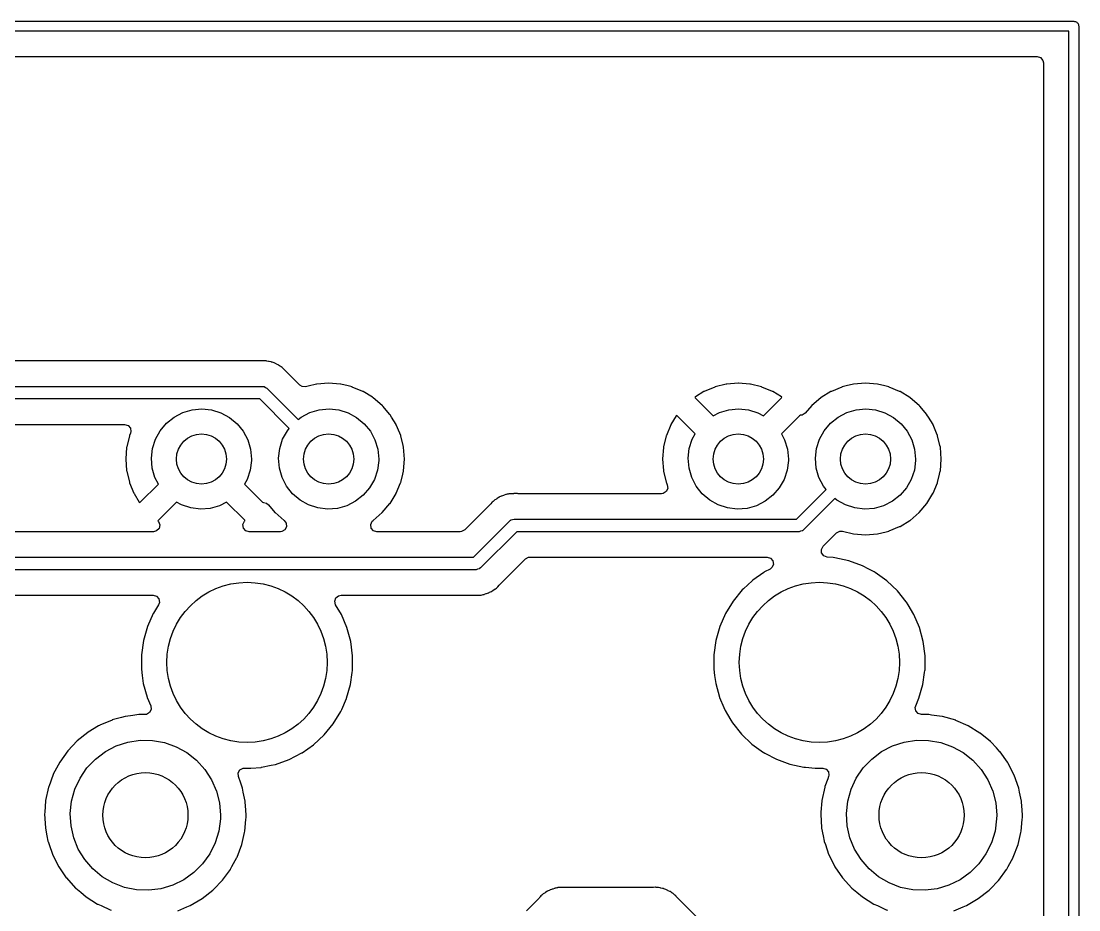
# Model space of a CAD drawing. Extents: x 111.7 to 200.8, y -127.1 to -68.5.
# Drawn here: x 179.64 to 200.76, y -86.22 to -68.48 of the extents above; entities that cross this region are included whole.
import ezdxf

# ---------------------------------------------------------------- set-up
doc = ezdxf.new("R2010")
doc.units = 0
doc.layers.add('BLACK', color=7, linetype='CONTINUOUS')

msp = doc.modelspace()

# ---------------------------------------------------------------- linework, layer by layer
at = {"layer": 'BLACK', "linetype": 'CONTINUOUS'}
for p, q in [((111.76, -68.48), (200.66, -68.48)), ((200.66, -68.48), (200.675, -68.4849)), ((200.675, -68.4849), (200.691, -68.4849)), ((200.691, -68.4849), (200.704, -68.4942)), ((200.704, -68.4942), (200.719, -68.4991)), ((200.719, -68.4991), (200.728, -68.5119)), ((200.728, -68.5119), (200.741, -68.5212)), ((200.741, -68.5212), (200.746, -68.5363)), ((200.746, -68.5363), (200.755, -68.5491)), ((200.755, -68.5491), (200.755, -68.5649)), ((200.755, -68.5649), (200.76, -68.58)), ((200.76, -68.58), (200.76, -127)), ((200.56, -68.68), (111.86, -68.68)), ((200.56, -126.9), (200.56, -68.68)), ((136.415, -69.1885), (199.925, -69.1885)), ((199.925, -69.1885), (199.994, -69.2085)), ((199.994, -69.2085), (200.04, -69.2622)), ((200.04, -69.2622), (200.052, -69.3145)), ((200.052, -69.3145), (200.052, -126.265)), ((184.419, -75.2615), (162.944, -75.2615)), ((184.431, -75.2609), (184.419, -75.2615)), ((184.467, -75.2575), (184.431, -75.2609)), ((184.475, -75.2568), (184.467, -75.2575)), ((184.493, -75.2595), (184.475, -75.2568)), ((184.495, -75.2599), (184.493, -75.2595)), ((184.515, -75.2615), (184.495, -75.2599)), ((184.535, -75.2615), (184.515, -75.2615)), ((184.543, -75.2635), (184.535, -75.2615)), ((184.578, -75.2725), (184.543, -75.2635)), ((184.543, -75.2635), (184.543, -75.2635)), ((184.589, -75.2749), (184.578, -75.2725)), ((184.625, -75.2806), (184.589, -75.2749)), ((184.633, -75.2818), (184.625, -75.2806)), ((184.625, -75.2806), (184.625, -75.2806)), ((184.64, -75.285), (184.633, -75.2818)), ((184.652, -75.2899), (184.64, -75.285)), ((184.64, -75.285), (184.64, -75.285)), ((184.67, -75.2963), (184.652, -75.2899)), ((184.69, -75.3013), (184.67, -75.2963)), ((184.729, -75.3226), (184.69, -75.3013)), ((184.739, -75.3278), (184.729, -75.3226)), ((184.773, -75.3422), (184.739, -75.3278)), ((184.78, -75.3454), (184.773, -75.3422)), ((184.773, -75.3422), (184.773, -75.3422)), ((184.796, -75.3574), (184.78, -75.3454)), ((184.796, -75.3578), (184.796, -75.3574)), ((184.813, -75.3687), (184.796, -75.3578)), ((184.823, -75.3746), (184.813, -75.3687)), ((184.83, -75.3784), (184.823, -75.3746)), ((184.823, -75.3746), (184.823, -75.3746)), ((184.849, -75.3961), (184.83, -75.3784)), ((184.863, -75.4087), (184.849, -75.3961)), ((184.872, -75.4164), (184.863, -75.4087)), ((184.875, -75.4189), (184.872, -75.4164)), ((184.895, -75.4386), (184.875, -75.4189)), ((184.897, -75.4414), (184.895, -75.4386)), ((184.947, -75.488), (184.897, -75.4414)), ((184.951, -75.4945), (184.947, -75.488)), ((184.959, -75.5027), (184.951, -75.4945)), ((185.202, -75.7456), (184.959, -75.5027)), ((162.865, -75.77), (184.455, -75.77)), ((184.455, -75.77), (184.477, -75.7732)), ((184.477, -75.7732), (184.482, -75.7729)), ((184.482, -75.7729), (184.484, -75.7742)), ((184.484, -75.7742), (184.491, -75.7751)), ((184.491, -75.7751), (184.516, -75.7918)), ((184.516, -75.7918), (184.543, -75.8066)), ((184.543, -75.8066), (185.17, -76.4333)), ((185.249, -75.7755), (185.202, -75.7456)), ((185.32, -75.7791), (185.249, -75.7755)), ((185.373, -75.7664), (185.32, -75.7791)), ((185.538, -75.7266), (185.373, -75.7664)), ((185.543, -75.7255), (185.538, -75.7266)), ((185.538, -75.7266), (185.538, -75.7266)), ((185.78, -75.7068), (185.543, -75.7255)), ((186.017, -75.7255), (185.78, -75.7068)), ((186.022, -75.7266), (186.017, -75.7255)), ((186.167, -75.7616), (186.022, -75.7266)), ((186.022, -75.7266), (186.022, -75.7266)), ((186.248, -75.7809), (186.167, -75.7616)), ((186.252, -75.7828), (186.248, -75.7809)), ((186.462, -75.8699), (186.252, -75.7828)), ((186.252, -75.7828), (186.252, -75.7828)), ((193.488, -75.7833), (193.278, -75.8703)), ((193.497, -75.7802), (193.488, -75.7833)), ((193.719, -75.7271), (193.497, -75.7802)), ((193.728, -75.7256), (193.719, -75.7271)), ((193.955, -75.7077), (193.728, -75.7256)), ((193.965, -75.7077), (193.955, -75.7077)), ((194.192, -75.7256), (193.965, -75.7077)), ((194.201, -75.7271), (194.192, -75.7256)), ((194.423, -75.7802), (194.201, -75.7271)), ((194.432, -75.7833), (194.423, -75.7802)), ((194.642, -75.8703), (194.432, -75.7833)), ((196.028, -75.7828), (195.818, -75.8699)), ((196.032, -75.7809), (196.028, -75.7828)), ((196.028, -75.7828), (196.028, -75.7828)), ((196.113, -75.7616), (196.032, -75.7809)), ((196.258, -75.7266), (196.113, -75.7616)), ((196.263, -75.7255), (196.258, -75.7266)), ((196.258, -75.7266), (196.258, -75.7266)), ((196.5, -75.7068), (196.263, -75.7255)), ((196.737, -75.7255), (196.5, -75.7068)), ((196.742, -75.7266), (196.737, -75.7255)), ((196.887, -75.7616), (196.742, -75.7266)), ((196.742, -75.7266), (196.742, -75.7266)), ((196.968, -75.7809), (196.887, -75.7616)), ((196.972, -75.7828), (196.968, -75.7809)), ((197.182, -75.8699), (196.972, -75.7828)), ((196.972, -75.7828), (196.972, -75.7828)), ((184.403, -76.02), (162.917, -76.02)), ((184.993, -76.6097), (184.403, -76.02)), ((186.467, -75.8718), (186.462, -75.8699)), ((186.462, -75.8699), (186.462, -75.8699)), ((186.471, -75.8743), (186.467, -75.8718)), ((186.656, -75.9879), (186.471, -75.8743)), ((186.665, -75.9932), (186.656, -75.9879)), ((186.669, -75.9958), (186.665, -75.9932)), ((186.665, -75.9932), (186.665, -75.9932)), ((186.85, -76.15), (186.669, -75.9958)), ((193.102, -75.9774), (193.092, -75.9879)), ((193.092, -75.9879), (193.096, -75.9967)), ((193.096, -75.9967), (193.458, -76.3592)), ((193.269, -75.8748), (193.102, -75.9774)), ((193.278, -75.8703), (193.269, -75.8748)), ((194.461, -76.3596), (194.821, -75.9997)), ((194.651, -75.8748), (194.642, -75.8703)), ((194.822, -75.9797), (194.651, -75.8748)), ((194.821, -75.9997), (194.828, -75.9873)), ((194.828, -75.9873), (194.822, -75.9797)), ((195.611, -75.9958), (195.43, -76.15)), ((195.615, -75.9932), (195.611, -75.9958)), ((195.809, -75.8743), (195.615, -75.9932)), ((195.615, -75.9932), (195.615, -75.9932)), ((195.813, -75.8718), (195.809, -75.8743)), ((195.818, -75.8699), (195.813, -75.8718)), ((195.818, -75.8699), (195.818, -75.8699)), ((197.187, -75.8718), (197.182, -75.8699)), ((197.182, -75.8699), (197.182, -75.8699)), ((197.191, -75.8743), (197.187, -75.8718)), ((197.385, -75.9932), (197.191, -75.8743)), ((197.389, -75.9958), (197.385, -75.9932)), ((197.385, -75.9932), (197.385, -75.9932)), ((197.57, -76.15), (197.389, -75.9958)), ((182.865, -76.2928), (183.053, -76.2377)), ((183.053, -76.2377), (183.247, -76.22)), ((183.247, -76.22), (183.441, -76.2404)), ((183.441, -76.2404), (183.628, -76.2981)), ((185.405, -76.2928), (185.593, -76.2377)), ((185.593, -76.2377), (185.787, -76.22)), ((185.787, -76.22), (185.981, -76.2404)), ((185.981, -76.2404), (186.168, -76.2981)), ((186.853, -76.1538), (186.85, -76.15)), ((186.864, -76.1667), (186.853, -76.1538)), ((187.004, -76.3306), (186.864, -76.1667)), ((193.585, -76.2928), (193.773, -76.2377)), ((193.773, -76.2377), (193.967, -76.22)), ((193.967, -76.22), (194.161, -76.2404)), ((194.161, -76.2404), (194.348, -76.2981)), ((195.427, -76.1538), (195.296, -76.3066)), ((195.43, -76.15), (195.427, -76.1538)), ((195.427, -76.1538), (195.427, -76.1538)), ((196.125, -76.2928), (196.313, -76.2377)), ((196.313, -76.2377), (196.507, -76.22)), ((196.507, -76.22), (196.701, -76.2404)), ((196.701, -76.2404), (196.888, -76.2981)), ((197.573, -76.1538), (197.57, -76.15)), ((197.584, -76.1667), (197.573, -76.1538)), ((197.724, -76.3306), (197.584, -76.1667)), ((182.54, -76.5055), (182.692, -76.3832)), ((182.692, -76.3832), (182.865, -76.2928)), ((183.628, -76.2981), (183.799, -76.391)), ((183.799, -76.391), (183.95, -76.5154)), ((185.17, -76.4333), (185.232, -76.3832)), ((185.232, -76.3832), (185.405, -76.2928)), ((186.168, -76.2981), (186.339, -76.391)), ((186.339, -76.391), (186.49, -76.5154)), ((187.007, -76.3348), (187.004, -76.3306)), ((187.037, -76.3845), (187.007, -76.3348)), ((187.007, -76.3348), (187.007, -76.3348)), ((187.128, -76.533), (187.037, -76.3845)), ((192.72, -76.3579), (192.615, -76.529)), ((192.727, -76.3522), (192.72, -76.3579)), ((192.74, -76.3589), (192.727, -76.3522)), ((193.1, -76.719), (192.74, -76.3589)), ((193.458, -76.3592), (193.585, -76.2928)), ((194.348, -76.2981), (194.461, -76.3596)), ((195.183, -76.3559), (194.821, -76.7186)), ((195.202, -76.3476), (195.183, -76.3559)), ((195.237, -76.3454), (195.202, -76.3476)), ((195.296, -76.3066), (195.237, -76.3454)), ((195.8, -76.5055), (195.952, -76.3832)), ((195.952, -76.3832), (196.125, -76.2928)), ((196.888, -76.2981), (197.059, -76.391)), ((197.059, -76.391), (197.21, -76.5154)), ((197.727, -76.3348), (197.724, -76.3306)), ((197.757, -76.3845), (197.727, -76.3348)), ((197.727, -76.3348), (197.727, -76.3348)), ((197.848, -76.533), (197.757, -76.3845)), ((163.18, -76.5285), (181.706, -76.5285)), ((181.706, -76.5285), (181.774, -76.5485)), ((181.774, -76.5485), (181.82, -76.6022)), ((181.82, -76.6022), (181.83, -76.6724)), ((182.321, -76.8261), (182.415, -76.655)), ((182.415, -76.655), (182.54, -76.5055)), ((183.95, -76.5154), (184.073, -76.6666)), ((184.073, -76.6666), (184.165, -76.8389)), ((184.861, -76.8261), (184.955, -76.655)), ((184.955, -76.655), (184.993, -76.6097)), ((186.49, -76.5154), (186.613, -76.6666)), ((186.613, -76.6666), (186.705, -76.8389)), ((187.13, -76.5376), (187.128, -76.533)), ((187.199, -76.7027), (187.13, -76.5376)), ((187.13, -76.5376), (187.13, -76.5376)), ((192.61, -76.5378), (192.523, -76.748)), ((192.615, -76.529), (192.61, -76.5378)), ((195.581, -76.8261), (195.675, -76.655)), ((195.675, -76.655), (195.8, -76.5055)), ((197.21, -76.5154), (197.333, -76.6666)), ((197.333, -76.6666), (197.425, -76.8389)), ((197.85, -76.5376), (197.848, -76.533)), ((197.919, -76.7027), (197.85, -76.5376)), ((197.85, -76.5376), (197.85, -76.5376)), ((181.8, -76.7574), (181.747, -76.9786)), ((181.803, -76.748), (181.8, -76.7574)), ((181.822, -76.7027), (181.803, -76.748)), ((181.83, -76.6724), (181.822, -76.7027)), ((182.262, -77.0121), (182.321, -76.8261)), ((184.165, -76.8389), (184.221, -77.0258)), ((184.802, -77.0121), (184.861, -76.8261)), ((186.705, -76.8389), (186.761, -77.0258)), ((187.219, -76.7524), (187.199, -76.7027)), ((187.22, -76.7572), (187.219, -76.7524)), ((187.267, -76.9499), (187.22, -76.7572)), ((192.52, -76.7574), (192.467, -76.9786)), ((192.523, -76.748), (192.52, -76.7574)), ((192.982, -77.0121), (193.041, -76.8261)), ((193.041, -76.8261), (193.1, -76.719)), ((194.821, -76.7186), (194.885, -76.8389)), ((194.885, -76.8389), (194.941, -77.0258)), ((195.522, -77.0121), (195.581, -76.8261)), ((197.425, -76.8389), (197.481, -77.0258)), ((197.939, -76.7524), (197.919, -76.7027)), ((197.94, -76.7572), (197.939, -76.7524)), ((197.987, -76.9499), (197.94, -76.7572)), ((181.746, -76.9883), (181.728, -77.2151)), ((181.747, -76.9786), (181.746, -76.9883)), ((182.24, -77.206), (182.262, -77.0121)), ((184.221, -77.0258), (184.24, -77.22)), ((184.78, -77.206), (184.802, -77.0121)), ((186.761, -77.0258), (186.78, -77.22)), ((187.275, -76.9833), (187.267, -76.9499)), ((187.293, -77.22), (187.275, -76.9833)), ((192.466, -76.9883), (192.448, -77.2151)), ((192.467, -76.9786), (192.466, -76.9883)), ((192.96, -77.206), (192.982, -77.0121)), ((194.941, -77.0258), (194.96, -77.22)), ((195.5, -77.206), (195.522, -77.0121)), ((197.481, -77.0258), (197.5, -77.22)), ((197.995, -76.9833), (197.987, -76.9499)), ((198.013, -77.22), (197.995, -76.9833)), ((181.728, -77.2151), (181.728, -77.2249)), ((181.728, -77.2249), (181.746, -77.4517)), ((182.256, -77.4005), (182.24, -77.206)), ((184.24, -77.2479), (184.215, -77.4415)), ((184.24, -77.22), (184.24, -77.2479)), ((184.796, -77.4005), (184.78, -77.206)), ((186.78, -77.2479), (186.755, -77.4415)), ((186.78, -77.22), (186.78, -77.2479)), ((187.275, -77.4567), (187.293, -77.22)), ((192.448, -77.2151), (192.448, -77.2249)), ((192.448, -77.2249), (192.466, -77.4517)), ((192.976, -77.4005), (192.96, -77.206)), ((194.96, -77.2479), (194.935, -77.4415)), ((194.96, -77.22), (194.96, -77.2479)), ((195.516, -77.4005), (195.5, -77.206)), ((197.5, -77.2479), (197.475, -77.4415)), ((197.5, -77.22), (197.5, -77.2479)), ((197.995, -77.4567), (198.013, -77.22)), ((181.746, -77.4517), (181.747, -77.4614)), ((181.747, -77.4614), (181.8, -77.6826)), ((182.31, -77.5881), (182.256, -77.4005)), ((184.215, -77.4415), (184.154, -77.6267)), ((184.85, -77.5881), (184.796, -77.4005)), ((186.755, -77.4415), (186.694, -77.6267)), ((187.26, -77.5191), (187.273, -77.4615)), ((187.273, -77.4615), (187.275, -77.4567)), ((187.273, -77.4615), (187.273, -77.4615)), ((192.466, -77.4517), (192.467, -77.4614)), ((192.467, -77.4614), (192.52, -77.6826)), ((193.03, -77.5881), (192.976, -77.4005)), ((194.935, -77.4415), (194.874, -77.6267)), ((195.57, -77.5881), (195.516, -77.4005)), ((197.475, -77.4415), (197.414, -77.6267)), ((197.98, -77.5191), (197.993, -77.4615)), ((197.993, -77.4615), (197.995, -77.4567)), ((197.993, -77.4615), (197.993, -77.4615)), ((181.8, -77.6826), (181.803, -77.692)), ((181.803, -77.692), (181.89, -77.9022)), ((182.017, -78.0841), (182.379, -77.7218)), ((182.379, -77.7218), (182.31, -77.5881)), ((184.154, -77.6267), (184.1, -77.7209)), ((184.1, -77.7209), (184.46, -78.0811)), ((184.939, -77.7617), (184.85, -77.5881)), ((186.694, -77.6267), (186.597, -77.7964)), ((187.13, -77.9022), (187.217, -77.6922)), ((187.217, -77.6922), (187.219, -77.6876)), ((187.217, -77.6922), (187.217, -77.6922)), ((187.219, -77.6876), (187.26, -77.5191)), ((192.52, -77.6826), (192.523, -77.692)), ((192.523, -77.692), (192.542, -77.7373)), ((193.119, -77.7617), (193.03, -77.5881)), ((194.874, -77.6267), (194.777, -77.7964)), ((195.659, -77.7617), (195.57, -77.5881)), ((197.414, -77.6267), (197.317, -77.7964)), ((197.85, -77.9022), (197.937, -77.6922)), ((197.937, -77.6922), (197.939, -77.6876)), ((197.937, -77.6922), (197.937, -77.6922)), ((197.939, -77.6876), (197.98, -77.5191)), ((181.89, -77.9022), (181.895, -77.911)), ((181.895, -77.911), (181.997, -78.0784)), ((185.061, -77.9147), (184.939, -77.7617)), ((185.209, -78.0411), (185.061, -77.9147)), ((186.597, -77.7964), (186.47, -77.9442)), ((187.007, -78.1052), (187.126, -77.9112)), ((187.126, -77.9112), (187.128, -77.907)), ((187.128, -77.907), (187.13, -77.9022)), ((189.317, -77.9294), (189.283, -77.9428)), ((189.324, -77.9265), (189.317, -77.9294)), ((189.317, -77.9294), (189.317, -77.9294)), ((189.344, -77.924), (189.324, -77.9265)), ((189.364, -77.92), (189.344, -77.924)), ((189.376, -77.9165), (189.364, -77.92)), ((189.383, -77.9143), (189.376, -77.9165)), ((189.376, -77.9165), (189.376, -77.9165)), ((189.427, -77.9129), (189.383, -77.9143)), ((189.439, -77.912), (189.427, -77.9129)), ((189.443, -77.9115), (189.439, -77.912)), ((189.471, -77.9115), (189.443, -77.9115)), ((189.475, -77.9114), (189.471, -77.9115)), ((189.535, -77.9095), (189.475, -77.9114)), ((189.543, -77.9093), (189.535, -77.9095)), ((189.535, -77.9095), (189.535, -77.9095)), ((189.551, -77.911), (189.543, -77.9093)), ((189.562, -77.9115), (189.551, -77.911)), ((192.426, -77.9115), (189.562, -77.9115)), ((192.457, -77.9076), (192.426, -77.9115)), ((192.518, -77.8714), (192.457, -77.9076)), ((192.55, -77.8079), (192.518, -77.8714)), ((192.542, -77.7373), (192.55, -77.8079)), ((193.241, -77.9147), (193.119, -77.7617)), ((193.389, -78.0411), (193.241, -77.9147)), ((194.777, -77.7964), (194.65, -77.9442)), ((195.123, -78.42), (195.713, -77.8298)), ((195.713, -77.8298), (195.659, -77.7617)), ((197.317, -77.7964), (197.19, -77.9442)), ((197.727, -78.1052), (197.846, -77.9112)), ((197.846, -77.9112), (197.848, -77.907)), ((197.848, -77.907), (197.85, -77.9022)), ((181.997, -78.0784), (182.008, -78.0879)), ((182.008, -78.0879), (182.017, -78.0841)), ((182.739, -78.0801), (182.379, -78.4403)), ((182.84, -78.1364), (182.739, -78.0801)), ((183.025, -78.1967), (182.84, -78.1364)), ((183.742, -78.0813), (183.602, -78.1523)), ((184.104, -78.4433), (183.742, -78.0813)), ((184.46, -78.0811), (184.477, -78.0903)), ((184.477, -78.0903), (184.54, -78.104)), ((184.54, -78.104), (184.576, -78.1328)), ((184.576, -78.1328), (184.707, -78.2862)), ((185.38, -78.1364), (185.209, -78.0411)), ((185.565, -78.1967), (185.38, -78.1364)), ((186.316, -78.0643), (186.142, -78.1523)), ((186.47, -77.9442), (186.316, -78.0643)), ((186.85, -78.29), (187.004, -78.1094)), ((187.004, -78.1094), (187.007, -78.1052)), ((187.007, -78.1052), (187.007, -78.1052)), ((189.01, -78.1224), (188.853, -78.279)), ((189.018, -78.1136), (189.01, -78.1224)), ((189.041, -78.0856), (189.018, -78.1136)), ((189.046, -78.0795), (189.041, -78.0856)), ((189.041, -78.0856), (189.041, -78.0856)), ((189.062, -78.0676), (189.046, -78.0795)), ((189.077, -78.0548), (189.062, -78.0676)), ((189.092, -78.0405), (189.077, -78.0548)), ((189.099, -78.0364), (189.092, -78.0405)), ((189.13, -78.018), (189.099, -78.0364)), ((189.099, -78.0364), (189.099, -78.0364)), ((189.14, -78.0114), (189.13, -78.018)), ((189.169, -77.9901), (189.14, -78.0114)), ((189.175, -77.9854), (189.169, -77.9901)), ((189.169, -77.9901), (189.169, -77.9901)), ((189.194, -77.978), (189.175, -77.9854)), ((189.212, -77.9693), (189.194, -77.978)), ((189.223, -77.963), (189.212, -77.9693)), ((189.23, -77.959), (189.223, -77.963)), ((189.272, -77.9466), (189.23, -77.959)), ((189.283, -77.9428), (189.272, -77.9466)), ((193.56, -78.1364), (193.389, -78.0411)), ((193.745, -78.1967), (193.56, -78.1364)), ((194.496, -78.0643), (194.322, -78.1523)), ((194.65, -77.9442), (194.496, -78.0643)), ((195.889, -78.0073), (195.263, -78.6334)), ((195.929, -78.0411), (195.889, -78.0073)), ((196.1, -78.1364), (195.929, -78.0411)), ((196.285, -78.1967), (196.1, -78.1364)), ((197.036, -78.0643), (196.862, -78.1523)), ((197.19, -77.9442), (197.036, -78.0643)), ((197.57, -78.29), (197.724, -78.1094)), ((197.724, -78.1094), (197.727, -78.1052)), ((197.727, -78.1052), (197.727, -78.1052)), ((183.219, -78.2198), (183.025, -78.1967)), ((183.414, -78.2048), (183.219, -78.2198)), ((183.602, -78.1523), (183.414, -78.2048)), ((184.707, -78.2862), (184.71, -78.29)), ((184.71, -78.29), (184.891, -78.4442)), ((185.759, -78.2198), (185.565, -78.1967)), ((185.954, -78.2048), (185.759, -78.2198)), ((186.142, -78.1523), (185.954, -78.2048)), ((186.669, -78.4442), (186.85, -78.29)), ((188.853, -78.279), (188.498, -78.6346)), ((188.853, -78.279), (188.853, -78.279)), ((193.939, -78.2198), (193.745, -78.1967)), ((194.134, -78.2048), (193.939, -78.2198)), ((194.322, -78.1523), (194.134, -78.2048)), ((196.479, -78.2198), (196.285, -78.1967)), ((196.674, -78.2048), (196.479, -78.2198)), ((196.862, -78.1523), (196.674, -78.2048)), ((197.389, -78.4442), (197.57, -78.29)), ((182.379, -78.4403), (182.372, -78.4527)), ((182.372, -78.4527), (182.385, -78.47)), ((182.385, -78.47), (182.41, -78.5365)), ((182.41, -78.5365), (182.395, -78.6059)), ((184.069, -78.5276), (184.1, -78.461)), ((184.079, -78.5978), (184.069, -78.5276)), ((184.1, -78.461), (184.108, -78.4521)), ((184.108, -78.4521), (184.104, -78.4433)), ((184.891, -78.4442), (184.891, -78.4445)), ((184.891, -78.4445), (184.934, -78.4998)), ((184.934, -78.4998), (184.94, -78.5705)), ((186.619, -78.5276), (186.648, -78.463)), ((186.629, -78.5978), (186.619, -78.5276)), ((186.648, -78.463), (186.668, -78.4451)), ((186.668, -78.4451), (186.669, -78.4442)), ((188.671, -79.18), (189.395, -78.4566)), ((189.395, -78.4566), (189.413, -78.4433)), ((189.413, -78.4433), (189.416, -78.4398)), ((189.416, -78.4398), (189.418, -78.439)), ((189.418, -78.439), (189.423, -78.4351)), ((189.423, -78.4351), (189.454, -78.4287)), ((189.454, -78.4287), (189.483, -78.42)), ((189.483, -78.42), (195.123, -78.42)), ((197.182, -78.5701), (197.187, -78.5682)), ((197.187, -78.5682), (197.191, -78.5657)), ((197.191, -78.5657), (197.385, -78.4468)), ((197.385, -78.4468), (197.389, -78.4442)), ((197.385, -78.4468), (197.385, -78.4468)), ((182.284, -78.6715), (161.418, -78.6715)), ((182.345, -78.6561), (182.284, -78.6715)), ((182.395, -78.6059), (182.345, -78.6561)), ((184.125, -78.6515), (184.079, -78.5978)), ((184.193, -78.6715), (184.125, -78.6515)), ((184.816, -78.6715), (184.193, -78.6715)), ((184.845, -78.6682), (184.816, -78.6715)), ((184.907, -78.6333), (184.845, -78.6682)), ((184.94, -78.5705), (184.907, -78.6333)), ((186.676, -78.6515), (186.629, -78.5978)), ((186.744, -78.6715), (186.676, -78.6515)), ((188.409, -78.6715), (186.744, -78.6715)), ((188.435, -78.6686), (188.409, -78.6715)), ((188.498, -78.6346), (188.435, -78.6686)), ((189.535, -78.67), (188.811, -79.3934)), ((195.175, -78.67), (189.535, -78.67)), ((195.205, -78.6613), (195.175, -78.67)), ((195.235, -78.6549), (195.205, -78.6613)), ((195.24, -78.651), (195.235, -78.6549)), ((195.243, -78.6502), (195.24, -78.651)), ((195.246, -78.6467), (195.243, -78.6502)), ((195.263, -78.6334), (195.246, -78.6467)), ((195.654, -78.9623), (195.922, -78.6944)), ((195.922, -78.6944), (195.984, -78.6603)), ((195.984, -78.6603), (196.04, -78.6609)), ((196.04, -78.6609), (196.258, -78.7134)), ((196.258, -78.7134), (196.258, -78.7134)), ((196.258, -78.7134), (196.263, -78.7145)), ((196.263, -78.7145), (196.5, -78.7332)), ((196.5, -78.7332), (196.737, -78.7145)), ((196.737, -78.7145), (196.742, -78.7134)), ((196.742, -78.7134), (196.911, -78.6727)), ((196.742, -78.7134), (196.742, -78.7134)), ((196.911, -78.6727), (196.968, -78.6591)), ((196.968, -78.6591), (196.975, -78.6561)), ((196.975, -78.6561), (197.182, -78.5701)), ((197.182, -78.5701), (197.182, -78.5701)), ((195.62, -79.0237), (195.654, -78.9623)), ((161.339, -79.18), (188.671, -79.18)), ((189.709, -79.2154), (189.771, -79.1814)), ((189.771, -79.1814), (189.798, -79.1785)), ((189.798, -79.1785), (194.535, -79.1785)), ((194.535, -79.1785), (194.604, -79.1985)), ((194.604, -79.1985), (194.65, -79.2522)), ((195.624, -79.0946), (195.62, -79.0237)), ((195.667, -79.1517), (195.624, -79.0946)), ((195.733, -79.177), (195.667, -79.1517)), ((195.856, -79.1866), (195.733, -79.177)), ((195.889, -79.1892), (195.856, -79.1866)), ((196.17, -79.2505), (195.889, -79.1892)), ((188.788, -79.411), (188.783, -79.4149)), ((188.791, -79.4102), (188.788, -79.411)), ((188.794, -79.4067), (188.791, -79.4102)), ((188.811, -79.3934), (188.794, -79.4067)), ((189.196, -79.7276), (189.709, -79.2154)), ((194.631, -79.387), (194.593, -79.4165)), ((194.66, -79.3224), (194.631, -79.387)), ((194.65, -79.2522), (194.66, -79.3224)), ((196.44, -79.3493), (196.17, -79.2505)), ((196.566, -79.4165), (196.44, -79.3493)), ((188.723, -79.43), (161.391, -79.43)), ((188.753, -79.4213), (188.723, -79.43)), ((188.783, -79.4149), (188.753, -79.4213)), ((194.472, -79.4818), (194.25, -79.6376)), ((194.482, -79.4747), (194.472, -79.4818)), ((194.485, -79.4723), (194.482, -79.4747)), ((194.482, -79.4747), (194.482, -79.4747)), ((194.593, -79.4165), (194.485, -79.4723)), ((196.672, -79.4723), (196.566, -79.4165)), ((196.694, -79.4838), (196.672, -79.4723)), ((196.927, -79.6516), (196.694, -79.4838)), ((189.066, -79.8386), (189.076, -79.832)), ((189.076, -79.832), (189.108, -79.8136)), ((189.108, -79.8136), (189.114, -79.8095)), ((189.108, -79.8136), (189.108, -79.8136)), ((189.114, -79.8095), (189.129, -79.7952)), ((189.129, -79.7952), (189.144, -79.7824)), ((189.144, -79.7824), (189.154, -79.7751)), ((189.154, -79.7751), (189.16, -79.7705)), ((189.16, -79.7705), (189.188, -79.7364)), ((189.188, -79.7364), (189.196, -79.7276)), ((194.039, -79.8333), (193.857, -80.0557)), ((194.065, -79.8095), (194.039, -79.8333)), ((194.235, -79.6516), (194.065, -79.8095)), ((194.25, -79.6376), (194.235, -79.6516)), ((197.136, -79.8495), (196.927, -79.6516)), ((161.654, -79.9385), (182.274, -79.9385)), ((182.274, -79.9385), (182.342, -79.9585)), ((182.342, -79.9585), (182.389, -80.0122)), ((182.389, -80.0122), (182.399, -80.0824)), ((185.901, -80.0605), (185.923, -79.993)), ((185.923, -79.993), (185.978, -79.9483)), ((185.978, -79.9483), (186.027, -79.9385)), ((186.027, -79.9385), (188.644, -79.9385)), ((188.644, -79.9385), (188.656, -79.939)), ((188.656, -79.939), (188.663, -79.9407)), ((188.663, -79.9407), (188.671, -79.9405)), ((188.671, -79.9405), (188.731, -79.9386)), ((188.671, -79.9405), (188.671, -79.9405)), ((188.731, -79.9386), (188.735, -79.9385)), ((188.735, -79.9385), (188.763, -79.9385)), ((188.763, -79.9385), (188.767, -79.938)), ((188.767, -79.938), (188.779, -79.9371)), ((188.767, -79.938), (188.767, -79.938)), ((188.779, -79.9371), (188.811, -79.936)), ((188.811, -79.936), (188.815, -79.9359)), ((188.815, -79.9359), (188.823, -79.9357)), ((188.823, -79.9357), (188.842, -79.93)), ((188.842, -79.93), (188.862, -79.926)), ((188.862, -79.926), (188.874, -79.9245)), ((188.874, -79.9245), (188.882, -79.9235)), ((188.874, -79.9245), (188.874, -79.9245)), ((188.882, -79.9235), (188.889, -79.9206)), ((188.889, -79.9206), (188.923, -79.9072)), ((188.889, -79.9206), (188.889, -79.9206)), ((188.923, -79.9072), (188.934, -79.9034)), ((188.934, -79.9034), (188.969, -79.8932)), ((188.969, -79.8932), (188.977, -79.891)), ((188.969, -79.8932), (188.969, -79.8932)), ((188.977, -79.891), (188.984, -79.887)), ((188.984, -79.887), (188.994, -79.8807)), ((188.984, -79.887), (188.984, -79.887)), ((188.994, -79.8807), (189.012, -79.872)), ((189.012, -79.872), (189.031, -79.8646)), ((189.031, -79.8646), (189.066, -79.8386)), ((197.315, -80.0738), (197.136, -79.8495)), ((182.382, -80.1303), (182.279, -80.2972)), ((182.399, -80.0824), (182.382, -80.1303)), ((185.919, -80.1292), (185.901, -80.0605)), ((186.033, -80.3205), (185.919, -80.1292)), ((193.857, -80.0557), (193.707, -80.3009)), ((197.318, -80.0775), (197.315, -80.0738)), ((197.349, -80.1292), (197.318, -80.0775)), ((197.318, -80.0775), (197.318, -80.0775)), ((197.463, -80.3205), (197.349, -80.1292)), ((182.277, -80.3009), (182.162, -80.5641)), ((182.279, -80.2972), (182.277, -80.3009)), ((182.279, -80.2972), (182.279, -80.2972)), ((186.146, -80.585), (186.033, -80.3205)), ((193.707, -80.3009), (193.592, -80.5641)), ((197.576, -80.585), (197.463, -80.3205)), ((182.162, -80.5641), (182.083, -80.8406)), ((186.222, -80.8623), (186.146, -80.585)), ((193.592, -80.5641), (193.513, -80.8406)), ((197.652, -80.8623), (197.576, -80.585)), ((182.083, -80.8406), (182.042, -81.1252)), ((186.259, -81.1473), (186.222, -80.8623)), ((193.513, -80.8406), (193.472, -81.1252)), ((197.689, -81.1473), (197.652, -80.8623)), ((182.042, -81.1295), (182.041, -81.4084)), ((182.042, -81.1252), (182.042, -81.1295)), ((182.042, -81.1295), (182.042, -81.1295)), ((186.258, -81.417), (186.259, -81.1516)), ((186.259, -81.1516), (186.259, -81.1473)), ((186.259, -81.1516), (186.259, -81.1516)), ((193.472, -81.1295), (193.471, -81.4084)), ((193.472, -81.1252), (193.472, -81.1295)), ((193.472, -81.1295), (193.472, -81.1295)), ((197.688, -81.417), (197.689, -81.1516)), ((197.689, -81.1516), (197.689, -81.1473)), ((197.689, -81.1516), (197.689, -81.1516)), ((182.041, -81.4084), (182.041, -81.4127)), ((182.041, -81.4127), (182.041, -81.4169)), ((182.041, -81.4169), (182.041, -81.417)), ((182.041, -81.417), (182.057, -81.5389)), ((186.217, -81.7194), (186.251, -81.4789)), ((186.251, -81.4789), (186.257, -81.439)), ((186.257, -81.439), (186.258, -81.4348)), ((186.257, -81.439), (186.257, -81.439)), ((186.258, -81.4348), (186.258, -81.417)), ((193.471, -81.4084), (193.471, -81.4127)), ((193.471, -81.4127), (193.471, -81.4169)), ((193.471, -81.4169), (193.471, -81.417)), ((193.471, -81.417), (193.487, -81.5389)), ((197.647, -81.7194), (197.681, -81.4789)), ((197.681, -81.4789), (197.687, -81.439)), ((197.687, -81.439), (197.688, -81.4348)), ((197.687, -81.439), (197.687, -81.439)), ((197.688, -81.4348), (197.688, -81.417)), ((182.057, -81.5389), (182.078, -81.6977)), ((182.078, -81.6977), (182.154, -81.975)), ((186.138, -81.9959), (186.217, -81.7194)), ((193.487, -81.5389), (193.508, -81.6977)), ((193.508, -81.6977), (193.584, -81.975)), ((197.568, -81.9959), (197.647, -81.7194)), ((182.154, -81.975), (182.156, -81.979)), ((182.156, -81.979), (182.227, -82.146)), ((182.227, -82.146), (182.235, -82.2165)), ((186.042, -82.2165), (186.137, -81.9998)), ((186.137, -81.9998), (186.138, -81.9959)), ((186.137, -81.9998), (186.137, -81.9998)), ((193.584, -81.975), (193.586, -81.979)), ((193.586, -81.979), (193.67, -82.1768)), ((197.494, -82.1768), (197.503, -82.1448)), ((197.503, -82.1448), (197.568, -81.9959)), ((181.718, -82.3577), (181.645, -82.3776)), ((181.722, -82.3565), (181.718, -82.3577)), ((181.718, -82.3577), (181.718, -82.3577)), ((181.87, -82.337), (181.722, -82.3565)), ((181.989, -82.3213), (181.87, -82.337)), ((181.994, -82.3208), (181.989, -82.3213)), ((181.989, -82.3213), (181.989, -82.3213)), ((181.998, -82.3208), (181.994, -82.3208)), ((182.059, -82.3211), (181.998, -82.3208)), ((181.998, -82.3208), (181.998, -82.3208)), ((182.11, -82.3214), (182.059, -82.3211)), ((182.144, -82.3171), (182.11, -82.3214)), ((182.204, -82.2803), (182.144, -82.3171)), ((182.235, -82.2165), (182.204, -82.2803)), ((185.873, -82.5043), (186.023, -82.2591)), ((186.023, -82.2591), (186.042, -82.2165)), ((193.67, -82.1768), (193.697, -82.2395)), ((193.697, -82.2395), (193.746, -82.3222)), ((193.746, -82.3222), (193.814, -82.4358)), ((197.504, -82.2472), (197.494, -82.1768)), ((197.55, -82.3011), (197.504, -82.2472)), ((197.618, -82.3214), (197.55, -82.3011)), ((197.654, -82.3216), (197.618, -82.3214)), ((197.767, -82.3222), (197.654, -82.3216)), ((197.821, -82.3298), (197.767, -82.3222)), ((198.034, -82.3602), (197.821, -82.3298)), ((198.039, -82.3608), (198.034, -82.3602)), ((198.034, -82.3602), (198.034, -82.3602)), ((198.302, -82.4358), (198.039, -82.3608)), ((181.186, -82.5481), (180.975, -82.6747)), ((181.206, -82.5362), (181.186, -82.5481)), ((181.21, -82.5345), (181.206, -82.5362)), ((181.454, -82.4305), (181.21, -82.5345)), ((181.21, -82.5345), (181.21, -82.5345)), ((181.458, -82.4288), (181.454, -82.4305)), ((181.645, -82.3776), (181.458, -82.4288)), ((185.691, -82.7267), (185.873, -82.5043)), ((193.814, -82.4358), (193.845, -82.4862)), ((193.845, -82.4862), (194.024, -82.7105)), ((198.306, -82.4375), (198.302, -82.4358)), ((198.549, -82.5442), (198.306, -82.4375)), ((198.306, -82.4375), (198.306, -82.4375)), ((198.553, -82.5459), (198.549, -82.5442)), ((198.786, -82.689), (198.553, -82.5459)), ((180.971, -82.6769), (180.757, -82.8481)), ((180.975, -82.6747), (180.971, -82.6769)), ((180.975, -82.6747), (180.975, -82.6747)), ((185.48, -82.9224), (185.691, -82.7267)), ((194.024, -82.7105), (194.233, -82.9084)), ((198.79, -82.6917), (198.786, -82.689)), ((198.995, -82.8597), (198.79, -82.6917)), ((180.757, -82.8481), (180.569, -83.0467)), ((181.321, -83.0607), (181.539, -82.9472)), ((181.539, -82.9472), (181.772, -82.8708)), ((181.772, -82.8708), (182.015, -82.8337)), ((182.015, -82.8337), (182.261, -82.8367)), ((182.261, -82.8367), (182.503, -82.8798)), ((182.503, -82.8798), (182.735, -82.9618)), ((182.735, -82.9618), (182.95, -83.0806)), ((185.362, -83.0051), (185.48, -82.9224)), ((194.233, -82.9084), (194.466, -83.0762)), ((196.821, -83.0607), (197.039, -82.9472)), ((197.039, -82.9472), (197.272, -82.8708)), ((197.272, -82.8708), (197.515, -82.8337)), ((197.515, -82.8337), (197.761, -82.8367)), ((197.761, -82.8367), (198.003, -82.8798)), ((198.003, -82.8798), (198.235, -82.9618)), ((198.235, -82.9618), (198.45, -83.0806)), ((198.998, -82.8624), (198.995, -82.8597)), ((198.995, -82.8597), (198.995, -82.8597)), ((199.001, -82.8656), (198.998, -82.8624)), ((199.114, -82.9876), (199.001, -82.8656)), ((199.001, -82.8656), (199.001, -82.8656)), ((199.185, -83.0631), (199.114, -82.9876)), ((180.569, -83.0467), (180.409, -83.2691)), ((180.954, -83.386), (181.124, -83.2083)), ((181.124, -83.2083), (181.321, -83.0607)), ((182.95, -83.0806), (183.143, -83.233)), ((184.989, -83.2196), (185.245, -83.0877)), ((185.245, -83.0877), (185.248, -83.0853)), ((185.248, -83.0853), (185.362, -83.0051)), ((185.248, -83.0853), (185.248, -83.0853)), ((194.466, -83.0762), (194.47, -83.0782)), ((194.47, -83.0782), (194.47, -83.0782)), ((194.47, -83.0782), (194.492, -83.0897)), ((194.492, -83.0897), (194.72, -83.2107)), ((194.72, -83.2107), (194.99, -83.3095)), ((196.454, -83.386), (196.624, -83.2083)), ((196.624, -83.2083), (196.821, -83.0607)), ((198.45, -83.0806), (198.643, -83.233)), ((199.187, -83.0666), (199.185, -83.0631)), ((199.332, -83.2729), (199.187, -83.0666)), ((180.409, -83.2691), (180.281, -83.5112)), ((180.816, -83.5891), (180.954, -83.386)), ((183.143, -83.233), (183.308, -83.4148)), ((183.308, -83.4148), (183.442, -83.6212)), ((183.973, -83.4857), (184.008, -83.4239)), ((184.008, -83.4239), (184.071, -83.3909)), ((184.071, -83.3909), (184.096, -83.3885)), ((184.096, -83.3885), (184.222, -83.3885)), ((184.222, -83.3885), (184.224, -83.3884)), ((184.224, -83.3884), (184.433, -83.3742)), ((184.224, -83.3884), (184.224, -83.3884)), ((184.433, -83.3742), (184.437, -83.3739)), ((184.433, -83.3742), (184.433, -83.3742)), ((184.437, -83.3739), (184.441, -83.373)), ((184.441, -83.373), (184.63, -83.3338)), ((184.441, -83.373), (184.441, -83.373)), ((184.63, -83.3338), (184.718, -83.3156)), ((184.718, -83.3156), (184.989, -83.2196)), ((194.99, -83.3095), (195.271, -83.3708)), ((195.271, -83.3708), (195.3, -83.373)), ((195.3, -83.373), (195.494, -83.3883)), ((195.494, -83.3883), (195.494, -83.3883)), ((195.494, -83.3883), (195.497, -83.3885)), ((195.497, -83.3885), (195.645, -83.3885)), ((195.645, -83.3885), (195.714, -83.4085)), ((195.714, -83.4085), (195.76, -83.4622)), ((196.316, -83.5891), (196.454, -83.386)), ((198.643, -83.233), (198.808, -83.4148)), ((198.808, -83.4148), (198.942, -83.6212)), ((199.342, -83.2871), (199.332, -83.2729)), ((199.468, -83.5305), (199.342, -83.2871)), ((180.279, -83.5152), (180.19, -83.7602)), ((180.281, -83.5112), (180.279, -83.5152)), ((180.279, -83.5152), (180.279, -83.5152)), ((180.712, -83.8121), (180.816, -83.5891)), ((183.442, -83.6212), (183.54, -83.8466)), ((183.977, -83.5566), (183.973, -83.4857)), ((184.025, -83.6914), (183.977, -83.5566)), ((195.747, -83.6046), (195.69, -83.7587)), ((195.764, -83.5578), (195.747, -83.6046)), ((195.76, -83.4622), (195.77, -83.5324)), ((195.77, -83.5324), (195.764, -83.5578)), ((196.212, -83.8121), (196.316, -83.5891)), ((198.942, -83.6212), (199.04, -83.8466)), ((199.559, -83.7886), (199.468, -83.5305)), ((180.187, -83.7683), (180.128, -84.0359)), ((180.19, -83.7602), (180.187, -83.7683)), ((180.647, -84.0489), (180.712, -83.8121)), ((183.54, -83.8466), (183.6, -84.085)), ((184.059, -83.7886), (184.025, -83.6914)), ((184.076, -83.8694), (184.059, -83.7886)), ((195.687, -83.7683), (195.628, -84.0359)), ((195.69, -83.7587), (195.687, -83.7683)), ((196.147, -84.0489), (196.212, -83.8121)), ((199.04, -83.8466), (199.1, -84.085)), ((199.576, -83.8694), (199.559, -83.7886)), ((180.128, -84.0402), (180.11, -84.2711)), ((180.128, -84.0359), (180.128, -84.0402)), ((180.62, -84.2934), (180.647, -84.0489)), ((184.113, -84.0509), (184.076, -83.8694)), ((184.115, -84.0568), (184.113, -84.0509)), ((184.115, -84.061), (184.115, -84.0568)), ((195.628, -84.0402), (195.61, -84.2711)), ((195.628, -84.0359), (195.628, -84.0402)), ((196.12, -84.2934), (196.147, -84.0489)), ((199.613, -84.0509), (199.576, -83.8694)), ((199.615, -84.0568), (199.613, -84.0509)), ((199.615, -84.061), (199.615, -84.0568)), ((183.6, -84.085), (183.62, -84.33)), ((184.115, -84.0611), (184.115, -84.061)), ((184.126, -84.2267), (184.115, -84.0611)), ((184.133, -84.33), (184.126, -84.2267)), ((199.1, -84.085), (199.12, -84.33)), ((199.615, -84.0611), (199.615, -84.061)), ((199.626, -84.2267), (199.615, -84.0611)), ((199.633, -84.33), (199.626, -84.2267)), ((180.11, -84.2711), (180.107, -84.3089)), ((180.107, -84.3089), (180.123, -84.5823)), ((180.635, -84.5388), (180.62, -84.2934)), ((183.618, -84.4033), (183.586, -84.647)), ((183.62, -84.33), (183.618, -84.4033)), ((184.108, -84.6449), (184.129, -84.4135)), ((184.129, -84.4135), (184.133, -84.3746)), ((184.133, -84.3325), (184.133, -84.33)), ((184.133, -84.3499), (184.133, -84.3325)), ((184.133, -84.3325), (184.133, -84.3325)), ((184.133, -84.3722), (184.133, -84.3499)), ((184.133, -84.3746), (184.133, -84.3722)), ((184.133, -84.3746), (184.133, -84.3746)), ((195.61, -84.2711), (195.607, -84.3089)), ((195.607, -84.3089), (195.623, -84.5823)), ((196.135, -84.5388), (196.12, -84.2934)), ((199.118, -84.4033), (199.086, -84.647)), ((199.12, -84.33), (199.118, -84.4033)), ((199.608, -84.6449), (199.629, -84.4135)), ((199.629, -84.4135), (199.633, -84.3746)), ((199.633, -84.3325), (199.633, -84.33)), ((199.633, -84.3499), (199.633, -84.3325)), ((199.633, -84.3325), (199.633, -84.3325)), ((199.633, -84.3722), (199.633, -84.3499)), ((199.633, -84.3746), (199.633, -84.3722)), ((199.633, -84.3746), (199.633, -84.3746)), ((180.123, -84.5823), (180.124, -84.5865)), ((180.124, -84.5865), (180.124, -84.5865)), ((180.124, -84.5865), (180.154, -84.7415)), ((180.689, -84.7786), (180.635, -84.5388)), ((183.586, -84.647), (183.515, -84.8822)), ((184.047, -84.9119), (184.101, -84.6769)), ((184.101, -84.6769), (184.107, -84.6491)), ((184.107, -84.6491), (184.108, -84.6449)), ((184.107, -84.6491), (184.107, -84.6491)), ((195.623, -84.5823), (195.624, -84.5865)), ((195.624, -84.5865), (195.624, -84.5865)), ((195.624, -84.5865), (195.654, -84.7415)), ((196.189, -84.7786), (196.135, -84.5388)), ((199.086, -84.647), (199.015, -84.8822)), ((199.547, -84.9119), (199.601, -84.6769)), ((199.601, -84.6769), (199.607, -84.6491)), ((199.607, -84.6491), (199.608, -84.6449)), ((199.607, -84.6491), (199.607, -84.6491)), ((180.154, -84.7415), (180.175, -84.8511)), ((180.175, -84.8511), (180.177, -84.8551)), ((180.177, -84.8551), (180.177, -84.8551)), ((180.177, -84.8551), (180.198, -84.9159)), ((180.781, -85.0063), (180.689, -84.7786)), ((183.515, -84.8822), (183.406, -85.1026)), ((195.654, -84.7415), (195.675, -84.8511)), ((195.675, -84.8511), (195.677, -84.8551)), ((195.677, -84.8551), (195.677, -84.8551)), ((195.677, -84.8551), (195.698, -84.9159)), ((196.281, -85.0063), (196.189, -84.7786)), ((199.015, -84.8822), (198.906, -85.1026)), ((180.198, -84.9159), (180.264, -85.1101)), ((180.264, -85.1101), (180.387, -85.3548)), ((180.91, -85.2159), (180.781, -85.0063)), ((183.406, -85.1026), (183.262, -85.3022)), ((183.95, -85.1681), (184.047, -84.9119)), ((195.698, -84.9159), (195.764, -85.1101)), ((195.764, -85.1101), (195.887, -85.3548)), ((196.41, -85.2159), (196.281, -85.0063)), ((198.906, -85.1026), (198.762, -85.3022)), ((199.45, -85.1681), (199.547, -84.9119)), ((181.071, -85.4017), (180.91, -85.2159)), ((183.262, -85.3022), (183.088, -85.4757)), ((183.849, -85.3557), (183.948, -85.1718)), ((183.948, -85.1718), (183.95, -85.1681)), ((183.948, -85.1718), (183.948, -85.1718)), ((196.571, -85.4017), (196.41, -85.2159)), ((198.762, -85.3022), (198.588, -85.4757)), ((199.349, -85.3557), (199.448, -85.1718)), ((199.448, -85.1718), (199.45, -85.1681)), ((199.448, -85.1718), (199.448, -85.1718)), ((180.387, -85.3548), (180.39, -85.3583)), ((180.39, -85.3583), (180.39, -85.3583)), ((180.39, -85.3583), (180.54, -85.577)), ((181.26, -85.5587), (181.071, -85.4017)), ((183.088, -85.4757), (182.888, -85.6184)), ((183.66, -85.626), (183.817, -85.4122)), ((183.817, -85.4122), (183.82, -85.4087)), ((183.82, -85.4087), (183.849, -85.3557)), ((195.887, -85.3548), (195.89, -85.3583)), ((195.89, -85.3583), (195.89, -85.3583)), ((195.89, -85.3583), (196.04, -85.577)), ((196.76, -85.5587), (196.571, -85.4017)), ((198.588, -85.4757), (198.388, -85.6184)), ((199.16, -85.626), (199.317, -85.4122)), ((199.317, -85.4122), (199.32, -85.4087)), ((199.32, -85.4087), (199.349, -85.3557)), ((180.54, -85.577), (180.542, -85.5805)), ((180.542, -85.5805), (180.727, -85.783)), ((181.472, -85.6827), (181.26, -85.5587)), ((181.702, -85.7704), (181.472, -85.6827)), ((182.667, -85.7266), (182.432, -85.7972)), ((182.888, -85.6184), (182.667, -85.7266)), ((183.486, -85.8066), (183.655, -85.6325)), ((183.655, -85.6325), (183.658, -85.6294)), ((183.658, -85.6294), (183.66, -85.626)), ((183.66, -85.626), (183.66, -85.626)), ((196.04, -85.577), (196.042, -85.5805)), ((196.042, -85.5805), (196.227, -85.783)), ((196.972, -85.6827), (196.76, -85.5587)), ((197.202, -85.7704), (196.972, -85.6827)), ((198.167, -85.7266), (197.932, -85.7972)), ((198.388, -85.6184), (198.167, -85.7266)), ((198.986, -85.8066), (199.155, -85.6325)), ((199.155, -85.6325), (199.158, -85.6294)), ((199.158, -85.6294), (199.16, -85.626)), ((199.16, -85.626), (199.16, -85.626)), ((180.727, -85.783), (180.73, -85.7858)), ((180.73, -85.7858), (180.73, -85.7858)), ((180.73, -85.7858), (180.828, -85.8678)), ((180.828, -85.8678), (180.937, -85.9587)), ((180.937, -85.9587), (180.94, -85.961)), ((181.942, -85.8194), (181.702, -85.7704)), ((182.188, -85.8285), (181.942, -85.8194)), ((182.432, -85.7972), (182.188, -85.8285)), ((183.252, -85.9951), (183.467, -85.8261)), ((183.467, -85.8261), (183.486, -85.8066)), ((190.004, -85.956), (189.99, -85.9736)), ((190.018, -85.9395), (190.004, -85.956)), ((190.034, -85.9276), (190.018, -85.9395)), ((190.049, -85.9148), (190.034, -85.9276)), ((190.064, -85.9005), (190.049, -85.9148)), ((190.102, -85.878), (190.064, -85.9005)), ((190.112, -85.8714), (190.102, -85.878)), ((190.134, -85.8554), (190.112, -85.8714)), ((190.147, -85.8454), (190.134, -85.8554)), ((190.159, -85.841), (190.147, -85.8454)), ((190.166, -85.838), (190.159, -85.841)), ((190.184, -85.8293), (190.166, -85.838)), ((190.195, -85.823), (190.184, -85.8293)), ((190.201, -85.819), (190.195, -85.823)), ((190.228, -85.8113), (190.201, -85.819)), ((190.244, -85.8066), (190.228, -85.8113)), ((190.255, -85.8028), (190.244, -85.8066)), ((190.289, -85.7894), (190.255, -85.8028)), ((190.296, -85.7865), (190.289, -85.7894)), ((190.289, -85.7894), (190.289, -85.7894)), ((190.315, -85.7842), (190.296, -85.7865)), ((190.316, -85.784), (190.315, -85.7842)), ((190.336, -85.78), (190.316, -85.784)), ((190.347, -85.7765), (190.336, -85.78)), ((190.355, -85.7743), (190.347, -85.7765)), ((190.347, -85.7765), (190.347, -85.7765)), ((190.399, -85.7729), (190.355, -85.7743)), ((190.411, -85.772), (190.399, -85.7729)), ((190.415, -85.7715), (190.411, -85.772)), ((190.443, -85.7715), (190.415, -85.7715)), ((190.447, -85.7714), (190.443, -85.7715)), ((190.507, -85.7695), (190.447, -85.7714)), ((190.515, -85.7693), (190.507, -85.7695)), ((190.507, -85.7695), (190.507, -85.7695)), ((190.523, -85.771), (190.515, -85.7693)), ((190.534, -85.7715), (190.523, -85.771)), ((192.242, -85.7715), (190.534, -85.7715)), ((192.253, -85.7709), (192.242, -85.7715)), ((192.268, -85.7695), (192.253, -85.7709)), ((192.297, -85.7668), (192.268, -85.7695)), ((192.305, -85.768), (192.297, -85.7668)), ((192.317, -85.7699), (192.305, -85.768)), ((192.337, -85.7715), (192.317, -85.7699)), ((192.357, -85.7715), (192.337, -85.7715)), ((192.365, -85.7735), (192.357, -85.7715)), ((192.4, -85.7825), (192.365, -85.7735)), ((192.365, -85.7735), (192.365, -85.7735)), ((192.412, -85.7849), (192.4, -85.7825)), ((192.448, -85.7906), (192.412, -85.7849)), ((192.456, -85.7918), (192.448, -85.7906)), ((192.448, -85.7906), (192.448, -85.7906)), ((192.463, -85.795), (192.456, -85.7918)), ((192.474, -85.7999), (192.463, -85.795)), ((192.463, -85.795), (192.463, -85.795)), ((192.493, -85.8063), (192.474, -85.7999)), ((192.512, -85.8113), (192.493, -85.8063)), ((192.551, -85.8326), (192.512, -85.8113)), ((192.562, -85.8378), (192.551, -85.8326)), ((192.595, -85.8522), (192.562, -85.8378)), ((192.602, -85.8554), (192.595, -85.8522)), ((192.595, -85.8522), (192.595, -85.8522)), ((192.618, -85.8674), (192.602, -85.8554)), ((192.618, -85.8678), (192.618, -85.8674)), ((192.635, -85.8787), (192.618, -85.8678)), ((192.646, -85.8846), (192.635, -85.8787)), ((192.653, -85.8884), (192.646, -85.8846)), ((192.646, -85.8846), (192.646, -85.8846)), ((192.681, -85.9148), (192.653, -85.8884)), ((192.685, -85.9187), (192.681, -85.9148)), ((192.694, -85.9264), (192.685, -85.9187)), ((192.697, -85.9289), (192.694, -85.9264)), ((192.717, -85.9486), (192.697, -85.9289)), ((192.72, -85.9514), (192.717, -85.9486)), ((192.769, -85.998), (192.72, -85.9514)), ((196.227, -85.783), (196.23, -85.7858)), ((196.23, -85.7858), (196.23, -85.7858)), ((196.23, -85.7858), (196.328, -85.8678)), ((196.328, -85.8678), (196.437, -85.9587)), ((196.437, -85.9587), (196.44, -85.961)), ((197.442, -85.8194), (197.202, -85.7704)), ((197.688, -85.8285), (197.442, -85.8194)), ((197.932, -85.7972), (197.688, -85.8285)), ((198.752, -85.9951), (198.967, -85.8261)), ((198.967, -85.8261), (198.986, -85.8066)), ((180.94, -85.961), (181.165, -86.102)), ((181.165, -86.102), (181.165, -86.102)), ((181.165, -86.102), (181.169, -86.1042)), ((181.169, -86.1042), (181.237, -86.1349)), ((181.237, -86.1349), (181.414, -86.2152)), ((182.766, -86.2364), (182.95, -86.1602)), ((182.95, -86.1602), (183.015, -86.1332)), ((183.015, -86.1332), (183.252, -85.9951)), ((189.982, -85.9824), (189.728, -86.236)), ((189.99, -85.9736), (189.982, -85.9824)), ((192.774, -86.0045), (192.769, -85.998)), ((192.781, -86.0127), (192.774, -86.0045)), ((193.277, -86.5088), (192.781, -86.0127)), ((196.44, -85.961), (196.665, -86.102)), ((196.665, -86.102), (196.665, -86.102)), ((196.665, -86.102), (196.669, -86.1042)), ((196.669, -86.1042), (196.737, -86.1349)), ((196.737, -86.1349), (196.914, -86.2152)), ((198.266, -86.2364), (198.45, -86.1602)), ((198.45, -86.1602), (198.515, -86.1332)), ((198.515, -86.1332), (198.752, -85.9951)), ((181.414, -86.2152), (181.414, -86.2152)), ((181.414, -86.2152), (181.418, -86.2169)), ((181.418, -86.2169), (181.44, -86.2235)), ((196.914, -86.2152), (196.914, -86.2152)), ((196.914, -86.2152), (196.918, -86.2169)), ((196.918, -86.2169), (196.94, -86.2235))]:
    msp.add_line(p, q, dxfattribs=at)
at = {"layer": 'BLACK'}
for centre, radius in [((183.24, -77.22), 0.5), ((185.78, -77.22), 0.5), ((193.96, -77.22), 0.5), ((196.5, -77.22), 0.5), ((184.15, -81.28), 1.6), ((195.58, -81.28), 1.6), ((182.12, -84.33), 0.85), ((197.62, -84.33), 0.85)]:
    msp.add_circle(centre, radius, dxfattribs=at)

doc.saveas('drawing.dxf')
